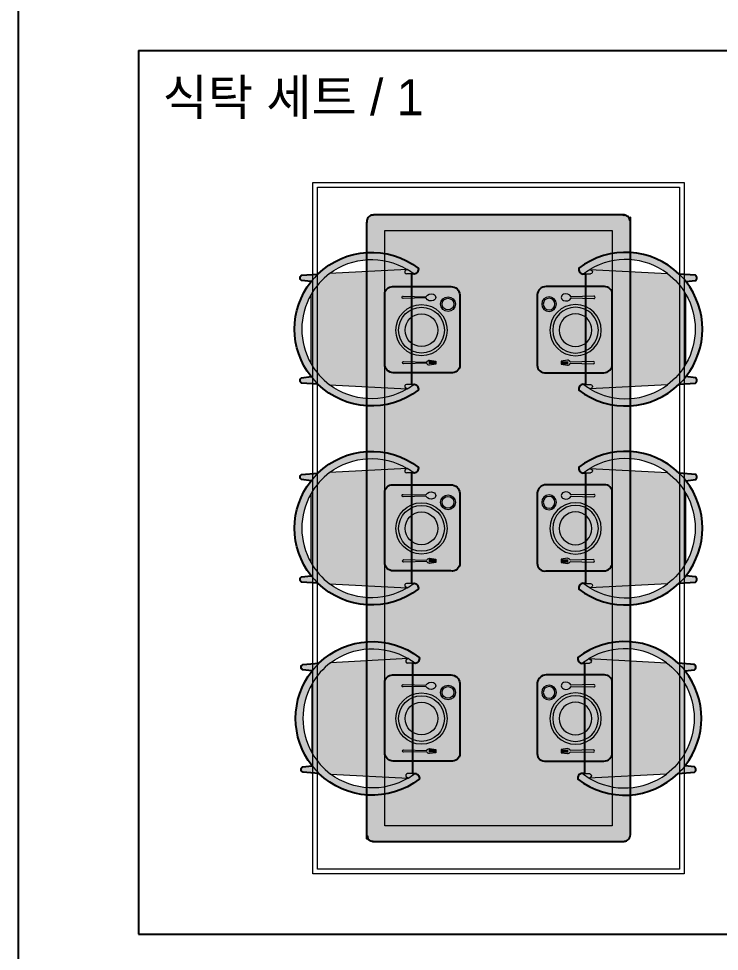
# Model space of a CAD drawing. Header units: millimetres. Extents: x 488786 to 747986, y 25193 to 95000.
# Drawn here: x 532200 to 535120, y 85126 to 89012 of the extents above; entities that cross this region are included whole.
import ezdxf

# ---------------------------------------------------------------- set-up
doc = ezdxf.new("R2010")
doc.units = ezdxf.units.MM
for name, color, linetype in [('10. ETC', 251, 'Continuous'), ('13. TXT2', 43, 'Continuous'), ('25. 255', 255, 'Continuous'), ('6. FUR1', 181, 'Continuous')]:
    doc.layers.add(name, color=color, linetype=linetype)
doc.layers.add('7. FUR2', color=241, linetype='Continuous', lineweight=5)
doc.styles.add('YUHIHA_TEXT', font='Pretendard-Regular.ttf')

# ---------------------------------------------------------------- blocks, each defined once
blk = doc.blocks.new('YUHIHA_Furniture_DiningChair_Curved_Plan')
at = {"layer": '25. 255'}
h = blk.add_hatch(color=256, dxfattribs=at)
edge = h.paths.add_edge_path(flags=0)
edge.add_line((-0.2302847121801221, -0.2294338526127144), (-0.2302847121801221, -0.2384777979252144))
edge.add_arc((-0.0006558524061119897, -0.06285843209667474), 0.289087486576579, 217.408635435103, 217.755814242227)
edge.add_arc((-0.2491350939486097, -0.2377558762839835), 0.02003019702459001, 305.41096753871557, 353.95288674849627, ccw=False)
edge.add_arc((-0.2491344263538906, -0.2377548055574148), 0.02003068288950577, 256.86571733578137, 305.407636545562, ccw=False)
edge.add_arc((1.244001168743125e-07, -0.06221472454700416), 0.3199998913046406, 135.7855766676165, 217.5549012779507, ccw=False)
edge.add_line((-0.2293550246801033, 0.1609357762935137), (-0.2243589309301033, 0.2285143895747637))
edge.add_arc((-0.2132826980924563, 0.221558309513171), 0.01307937245044853, 90.35106120298258, 147.8704154246468, ccw=False)
edge.add_arc((-0.2132830499720058, 0.2215569441468692), 0.01308073564002885, 32.830129076383514, 90.34948329804791, ccw=False)
edge.add_line((-0.2022915481176142, 0.2286486669185028), (-0.1979292434301142, 0.1892287450435028))
edge.add_arc((4.440698830876499e-07, -0.06221459033662269), 0.3199998626576807, 51.79109413173052, 128.2089058682694, ccw=False)
edge.add_line((0.1979301315698754, 0.1892287450435224), (0.2022914596948754, 0.2286486669185224))
edge.add_arc((0.213282961549254, 0.2215569441468692), 0.01308073564002885, 89.65051670195209, 147.1698709236164, ccw=False)
edge.add_arc((0.2132830979509768, 0.2215574198502854), 0.0130802591141341, 32.131747243049574, 89.65110146471392, ccw=False)
edge.add_line((0.2243598190698881, 0.2285143895747983), (0.2293559128198881, 0.1609357762935483))
edge.add_arc((2.754583761088725e-07, -0.06221416055467399), 0.3199998479762918, -37.55503462209202, 44.21428998824217, ccw=False)
edge.add_arc((0.249134826212412, -0.2377558884435866), 0.02002951737863519, 234.5917071279184, 283.133626337699, ccw=False)
edge.add_arc((0.2491354938071311, -0.2377547933978117), 0.02003079669304672, 186.050046352636, 234.5919655624166, ccw=False)
edge.add_arc((0.0006562522646049729, -0.06269726805857045), 0.2891858090717731, 322.2188809229395, 322.5660597300635)
edge.add_line((0.2302856003198883, -0.2384777979252131), (0.2302856003198883, -0.2294338526127131))
edge.add_line((0.2302856003198883, -0.2294338526127144), (-0.2302847121801116, -0.2294338526127144))
edge.add_line((-0.2302847121801221, -0.2294338526127144), (-0.2302847121801221, -0.2294338526127144))
edge = h.paths.add_edge_path(flags=0)
edge.add_arc((-1.591083105267899e-07, -0.06221456275437687), 0.2899999373357804, -30.86928408956561, 36.91018127457693, ccw=False)
edge.add_line((0.2489184128198758, -0.2110080713626981), (0.2318773971948758, 0.1119484716060519))
edge.add_line((0.2318773971948929, 0.1119484716060133), (0.2318773971948929, 0.1119484716060133))
edge = h.paths.add_edge_path(flags=0)
edge.add_line((-0.2318774856176162, 0.1119484716060133), (-0.2489185012426162, -0.2110080713627366))
edge.add_arc((7.068558716127882e-08, -0.06221456275437687), 0.2899999373357804, 143.0898187254231, 210.8692840895656, ccw=False)
edge.add_line((-0.2318774856176162, 0.1119484716060133), (-0.2318774856176162, 0.1119484716060133))
edge = h.paths.add_edge_path(flags=0)
edge.add_line((-0.1444858840551149, 0.1892287450435224), (0.1444857956323851, 0.1892287450435224))
edge.add_arc((-4.421136168275552e-08, -0.06221447599193608), 0.2899997436551094, 60.11720022874324, 119.8827997712568)
edge.add_line((-0.1444858840551149, 0.1892287450435224), (-0.1444858840551149, 0.1892287450435224))
at = {"layer": '6. FUR1'}
blk.add_lwpolyline([(-0.2302847121801221, -0.2294338526127144), (-0.2302847121801221, -0.2384777979252131, 0.001514854478118104), (-0.2292163528051105, -0.2398659815189599, -0.2150292095657439), (-0.2375288528051271, -0.2540808252689994, -0.2150292095657439), (-0.2536860793676112, -0.2572614893314831, -0.3727378994281511), (-0.2293550246801033, 0.1609357762935137), (-0.2243589309301237, 0.2285143895747983, -0.2563813131337306), (-0.2133628371801146, 0.2346374364497597, -0.2563813131337306), (-0.2022915481176142, 0.2286486669185028), (-0.197929243430111, 0.1892287450435224, -0.3463680872913321), (0.1979301315698754, 0.1892287450435224), (0.2022914596948899, 0.2286486669185028, -0.2563813131337306), (0.2133627487573904, 0.2346374364497597, -0.2563813131337306), (0.2243598190698881, 0.2285143895747983), (0.2293559128198979, 0.1609357762935137, -0.3727378994281511), (0.2536859909448879, -0.2572614893314831, -0.2150292095657439), (0.2375297409448933, -0.2540808252689994, -0.2150292095657439), (0.2292162643823872, -0.2398659815189599, 0.001514854478118104), (0.2302856003198883, -0.2384777979252131), (0.2302856003198883, -0.2294338526127144), (-0.2302847121801221, -0.2294338526127144)], format="xyb", close=True, dxfattribs=at)
at = {"layer": '7. FUR2'}
for points in [[(-0.1444858840551149, 0.1892287450435224), (0.1444857956323915, 0.1892287450435224, 0.2668532962217523), (-0.1444858840551149, 0.1892287450435224)], [(-0.2318774856176162, 0.1119484716060133), (-0.2489185012426276, -0.2110080713626981, -0.3046787827111914), (-0.2318774856176162, 0.1119484716060133)], [(0.2318773971948929, 0.1119484716060133, -0.3046787827111914), (0.2489184128198758, -0.2110080713626981), (0.2318773971948929, 0.1119484716060133)]]:
    blk.add_lwpolyline(points, format="xyb", close=True, dxfattribs=at)
for points in [[(-0.1444859535275222, 0.1892289004665035, 0.1016071935152043), (-0.2318775661029244, 0.1119485747594244)], [(-0.197929762205149, 0.1892289004665035, 0.03307164825749979), (-0.229355339306438, 0.1609359102978947)], [(0.2318775661038321, 0.1119485747575486, 0.1016071935177048), (0.1444859535256455, 0.1892289004665035)], [(0.2293553393063803, 0.1609359102978947, 0.03307164825749979), (0.1979297622050913, 0.1892289004665035)], [(-0.2489186484022241, -0.2110080537047447, 0.02863822860455058), (-0.2302852736730472, -0.2384776858087885)], [(-0.2302852736720808, -0.2083516868759143, 0.5783525964845204), (-0.2435442854212795, -0.2024047892145968)], [(0.2435442854212511, -0.2024047892164726, 0.578352596497876), (0.2302852736720808, -0.2083516868759143)], [(0.2302852736720808, -0.2384776858106075, 0.02863822860614572), (0.2489186484021957, -0.2110080537047447)]]:
    blk.add_lwpolyline(points, format="xyb", dxfattribs=at)
for points in [[(-0.2484686492635149, -0.2102876964077605), (-0.2435442854203416, -0.2024047892164726)], [(-0.2302852736720808, -0.2294341521352403), (-0.2302852736720808, -0.2083516868759143)], [(0.2302852736720808, -0.2294341521352403), (0.2302852736720808, -0.2083516868759143)], [(0.2484686492634864, -0.2102876964077605), (0.2435442854203416, -0.2024047892164726)]]:
    blk.add_lwpolyline(points, dxfattribs=at)
blk = doc.blocks.new('YUHIHA_Accessory_Tableware_1Seat_Plan')
at = {"layer": '25. 255'}
blk.add_hatch(color=256, dxfattribs=at).paths.add_polyline_path([(355136.952838135, -249147.5926385995, 0.4251054881970717), (355104.1394159005, -249115.9727748125), (354861.0565213004, -249115.9727748125, 0.3936269227243344), (354823.86686708, -249150.6185667481), (354823.86686708, -249443.1249544412, 0.4587408357864751), (354861.0565213004, -249475.1292407221), (355101.113487752, -249475.1292407221, 0.4158404163925769), (355136.952838135, -249439.0903835765)])
at = {"layer": '6. FUR1'}
blk.add_lwpolyline([(354861.0565213004, -249475.1292407221), (355101.113487752, -249475.1292407221, 0.4158404163924079), (355136.952838135, -249439.0903835765), (355136.952838135, -249147.5926385995, 0.4251054881971327), (355104.1394159005, -249115.9727748125), (354861.0565213004, -249115.9727748125, 0.3936269227243245), (354823.86686708, -249150.6185667481), (354823.86686708, -249443.1249544412, 0.4587408357865458), (354861.0565213004, -249475.1292407221)], format="xyb", close=True, dxfattribs=at)
at = {"layer": '7. FUR2'}
for points in [[(354873.2037098047, -249158.4896323734, 1), (354873.2037098047, -249219.7855370326, 1), (354873.2037098047, -249158.4896323734)], [(354873.3926331014, -249164.4633362646, 1), (354873.3926331014, -249213.3178585618, 1), (354873.3926331014, -249164.4633362646)], [(354983.7458127718, -249190.6977602677, 1), (354983.7458127718, -249404.5991931696, 1), (354983.7458127718, -249190.6977602677)], [(354983.7458127718, -249202.2829169929, 1), (354983.7458127718, -249393.0140364444, 1), (354983.7458127718, -249202.2829169929)], [(354983.7458127718, -249229.3793266796, 1), (354983.7458127718, -249365.9176267577, 1), (354983.7458127718, -249229.3793266796)], [(354923.2685659854, -249426.3567467317), (354923.2685659854, -249439.8797918028), (354949.7883767915, -249443.8352162135, 0.2917523799480324), (354961.5251998979, -249435.5699988312), (355057.9285587946, -249437.9760598685, 0.9357881926738156), (355057.9285587946, -249427.9554147106), (354961.4312261587, -249430.3638211698, 0.2725302818375266), (354949.7411851839, -249422.3870032744), (354923.2685659854, -249426.3567467317)]]:
    blk.add_lwpolyline(points, format="xyb", close=True, dxfattribs=at)
for points in [[(354965.3275851069, -249163.5022005854), (355059.7415224756, -249165.9075224248)], [(355059.7415224756, -249155.8868772669), (354965.3395033407, -249158.4805446902)], [(354923.2685659854, -249429.3513957175), (354953.2947811699, -249429.3513957175)], [(354923.2685659854, -249433.1182692673), (354953.2947811699, -249433.1182692673)], [(354923.2685659854, -249436.885142817), (354953.2947811699, -249436.885142817)]]:
    blk.add_lwpolyline(points, dxfattribs=at)
for centre, major_axis, ratio, start_param, end_param in [((354943.3508986256, -249170.9475396823), (-25.33283409296397, -5.625019137803548e-15), 0.9910254003174466, 3.661252099176568, 5.129909258647981), ((354938.3014119769, -249160.8973402198), (-14.02427930161926, -3.114015556886342e-15), 0.9910254003174465, 5.093998740510834, 7.472371873848346), ((354943.5264141948, -249151.1826915989), (-25.0962671790434, -5.57249073086372e-15), 0.9910254003174467, 1.141412066887957, 2.623371617524976), ((355059.8714895077, -249160.8971998458), (-5.057365680277175, -1.122960764438557e-15), 0.9910254003174465, 1.545094934032647, 4.73809037314694)]:
    blk.add_ellipse(centre, major_axis=major_axis, ratio=ratio, start_param=start_param, end_param=end_param, dxfattribs=at)
blk = doc.blocks.new('YUHIHA_Furniture_DiningSet_6Seat_A_Plan', base_point=(534200, 86889.29678601286))
at = {"layer": '25. 255'}
h = blk.add_hatch(color=256, dxfattribs=at)
edge = h.paths.add_edge_path(flags=0)
edge.add_line((533650.0000067084, 85621.18217618586), (533650.0000067084, 88157.41139583982))
edge.add_spline(control_points=[(533650.0000067084, 88157.41139583982), (533650.0000067084, 88194.12748509087), (533680.9423410709, 88194.12748509087)], knot_values=[0, 0, 0, 1, 1, 1], degree=2, periodic=0)
edge.add_line((533680.9423410709, 88194.12748509087), (534719.0576589289, 88194.12748509087))
edge.add_spline(control_points=[(534719.0576589289, 88194.12748509087), (534749.9999932913, 88194.12748509087), (534749.9999932913, 88157.41139583982)], knot_values=[0, 0, 0, 1, 1, 1], degree=2, periodic=0)
edge.add_line((534749.9999932913, 88157.41139583982), (534749.9999932913, 85621.18217618586))
edge.add_spline(control_points=[(534749.9999932913, 85621.18217618586), (534749.9999932913, 85584.46608693484), (534719.0576589289, 85584.46608693484)], knot_values=[0, 0, 0, 1, 1, 1], degree=2, periodic=0)
edge.add_line((534719.0576589289, 85584.46608693484), (533680.9423410709, 85584.46608693484))
edge.add_spline(control_points=[(533680.9423410709, 85584.46608693484), (533650.0000067084, 85584.46608693484), (533650.0000067084, 85621.18217618586)], knot_values=[0, 0, 0, 1, 1, 1], degree=2, periodic=0)
blk.add_hatch(color=256, dxfattribs=at).paths.add_polyline_path([(534674.2771897751, 87864.27235413437, 0.4251054881970717), (534641.4637675406, 87895.8922179214), (534398.3808729405, 87895.8922179214, 0.3936269227243344), (534361.1912187202, 87861.24642598581), (534361.1912187202, 87568.7400382927, 0.4587408357864751), (534398.3808729405, 87536.73575201178), (534638.4378393921, 87536.73575201178, 0.4158404163925769), (534674.2771897751, 87572.77460915742)])
at = {"layer": '6. FUR1'}
blk.add_lwpolyline([(534398.3808729405, 87536.73575201178), (534638.4378393921, 87536.73575201178, 0.4158404163924079), (534674.2771897751, 87572.77460915742), (534674.2771897751, 87864.27235413437, 0.4251054881971327), (534641.4637675406, 87895.8922179214), (534398.3808729405, 87895.8922179214, 0.3936269227243245), (534361.1912187202, 87861.24642598581), (534361.1912187202, 87568.7400382927, 0.4587408357865458), (534398.3808729405, 87536.73575201178)], format="xyb", close=True, dxfattribs=at)
blk.add_open_spline([(533680.9423410709, 85584.46608693484), (533650.0000067084, 85584.46608693484), (533650.0000067084, 85621.18217618586), (533650.0000067084, 86889.29678601284), (533650.0000067084, 88157.41139583982), (533650.0000067084, 88194.12748509087), (533680.9423410709, 88194.12748509087), (534199.9999999999, 88194.12748509087), (534719.0576589289, 88194.12748509087), (534749.9999932913, 88194.12748509087), (534749.9999932913, 88157.41139583982), (534749.9999932913, 86889.29678601284), (534749.9999932913, 85621.18217618586), (534749.9999932913, 85584.46608693484), (534719.0576589289, 85584.46608693484), (534199.9999999999, 85584.46608693484), (533680.9423410709, 85584.46608693484)], degree=2, knots=[0, 0, 0, 1, 1, 2, 2, 3, 3, 4, 4, 5, 5, 6, 6, 7, 7, 8, 8, 8], dxfattribs=at)
at = {"layer": '7. FUR2', "color": 252}
for points in [[(533425.7228102247, 88329.90796307247), (534974.2771897751, 88329.90796307247), (534974.2771897751, 85448.68560895324), (533425.7228102247, 85448.68560895324)], [(533445.7228102247, 88309.90796307247), (534954.2771897751, 88309.90796307247), (534954.2771897751, 85468.68560895324), (533445.7228102247, 85468.68560895324)]]:
    blk.add_lwpolyline(points, close=True, dxfattribs=at)
at = {"layer": '7. FUR2', "lineweight": 5}
blk.add_lwpolyline([(533725.7228102247, 85648.68560895324), (533725.7228102247, 88129.90796307247), (534674.2771897751, 88129.90796307247), (534674.2771897751, 85648.68560895324), (533725.7228102247, 85648.68560895324)], close=True, dxfattribs=at)
at = {"layer": '7. FUR2'}
for points in [[(534597.0658741158, 87855.97811546699), (534502.6638549808, 87853.38444804364)], [(534502.6519367471, 87848.3627921485), (534597.0658741158, 87845.95747030912)], [(534460.5929176256, 87582.51359701641), (534490.61913281, 87582.51359701641)], [(534460.5929176256, 87578.74672346663), (534490.61913281, 87578.74672346663)], [(534460.5929176256, 87574.97984991687), (534490.61913281, 87574.97984991687)]]:
    blk.add_lwpolyline(points, dxfattribs=at)
for points in [[(534410.5280614449, 87853.37536036044, 1), (534410.5280614449, 87792.0794557013, 1), (534410.5280614449, 87853.37536036044)], [(534410.7169847415, 87847.40165646932, 1), (534410.7169847415, 87798.54713417213, 1), (534410.7169847415, 87847.40165646932)], [(534521.070164412, 87821.16723246615, 1), (534521.070164412, 87607.2657995643, 1), (534521.070164412, 87821.16723246615)], [(534521.070164412, 87809.58207574098, 1), (534521.070164412, 87618.85095628946, 1), (534521.070164412, 87809.58207574098)], [(534521.070164412, 87782.48566605426, 1), (534521.070164412, 87645.94736597619, 1), (534521.070164412, 87782.48566605426)], [(534460.5929176256, 87585.50824600221), (534460.5929176256, 87571.98520093107), (534487.1127284316, 87568.02977652034, 0.2917523799480324), (534498.849551538, 87576.29499390266), (534595.2529104347, 87573.88893286539, 0.9357881926738156), (534595.2529104347, 87583.90957802329), (534498.7555777989, 87581.50117156409, 0.2725302818375266), (534487.065536824, 87589.47798945948), (534460.5929176256, 87585.50824600221)]]:
    blk.add_lwpolyline(points, format="xyb", close=True, dxfattribs=at)
for centre, major_axis, ratio, start_param, end_param in [((534475.625763617, 87850.96765251407), (-14.02427930161926, -3.114015556886342e-15), 0.9910254003174465, 5.093998740510834, 7.472371873848346), ((534480.6752502657, 87840.91745305156), (-25.33283409296397, -5.625019137803548e-15), 0.9910254003174466, 3.661252099176568, 5.129909258647981), ((534597.1958411478, 87850.96779288804), (-5.057365680277175, -1.122960764438557e-15), 0.9910254003174465, 1.545094934032647, 4.73809037314694), ((534480.8507658349, 87860.68230113502), (-25.0962671790434, -5.57249073086372e-15), 0.9910254003174467, 1.141412066887957, 2.623371617524976)]:
    blk.add_ellipse(centre, major_axis=major_axis, ratio=ratio, start_param=start_param, end_param=end_param, dxfattribs=at)
at = {"yscale": 1000, "zscale": 1000}
for p, xscale, rotation in [((533608.0057446824, 87718.52303757606), 1000, 90), ((534791.9942553175, 87718.52303757606), -1000, 270), ((533608.0052964145, 86889.29660774779), 1000, 90), ((534791.9947035855, 86889.29660774779), -1000, 270), ((533612.3026196824, 86096.99276413856), 1000, 90), ((534787.6973803175, 86096.99276413856), -1000, 270)]:
    blk.add_blockref('YUHIHA_Furniture_DiningChair_Curved_Plan', p, dxfattribs=dict(at, xscale=xscale, rotation=rotation))
at = {"xscale": -1}
for p in [(888862.6756483598, 337011.8649927339), (888862.6756483598, 336186.1688124122), (888862.6756483598, 335393.8649688031)]:
    blk.add_blockref('YUHIHA_Accessory_Tableware_1Seat_Plan', p, dxfattribs=at)
for p in [(179537.3243516401, 336186.1688124122), (179537.3243516401, 335393.8649688031)]:
    blk.add_blockref('YUHIHA_Accessory_Tableware_1Seat_Plan', p)

msp = doc.modelspace()

# ---------------------------------------------------------------- linework, layer by layer
at = {"layer": '10. ETC'}
for p, q in [((532200, 70628.14606803504), (532200, 95000)), ((532700, 88879.90796307242), (541700, 88879.90796307242)), ((532700, 88879.90796307242), (532700, 85198.68560895321)), ((532700, 85198.68560895321), (541700, 85198.68560895321))]:
    msp.add_line(p, q, dxfattribs=at)

# ---------------------------------------------------------------- block references
msp.add_blockref('YUHIHA_Furniture_DiningSet_6Seat_A_Plan', (534200, 86889.29678601286))

# ---------------------------------------------------------------- texts
at = {"layer": '13. TXT2', "color": 7, "insert": (532800, 88759.90796307242), "char_height": 150, "width": 2800, "attachment_point": 1, "style": 'YUHIHA_TEXT'}
msp.add_mtext('식탁 세트 / 1', dxfattribs=at)

doc.saveas('drawing.dxf')
